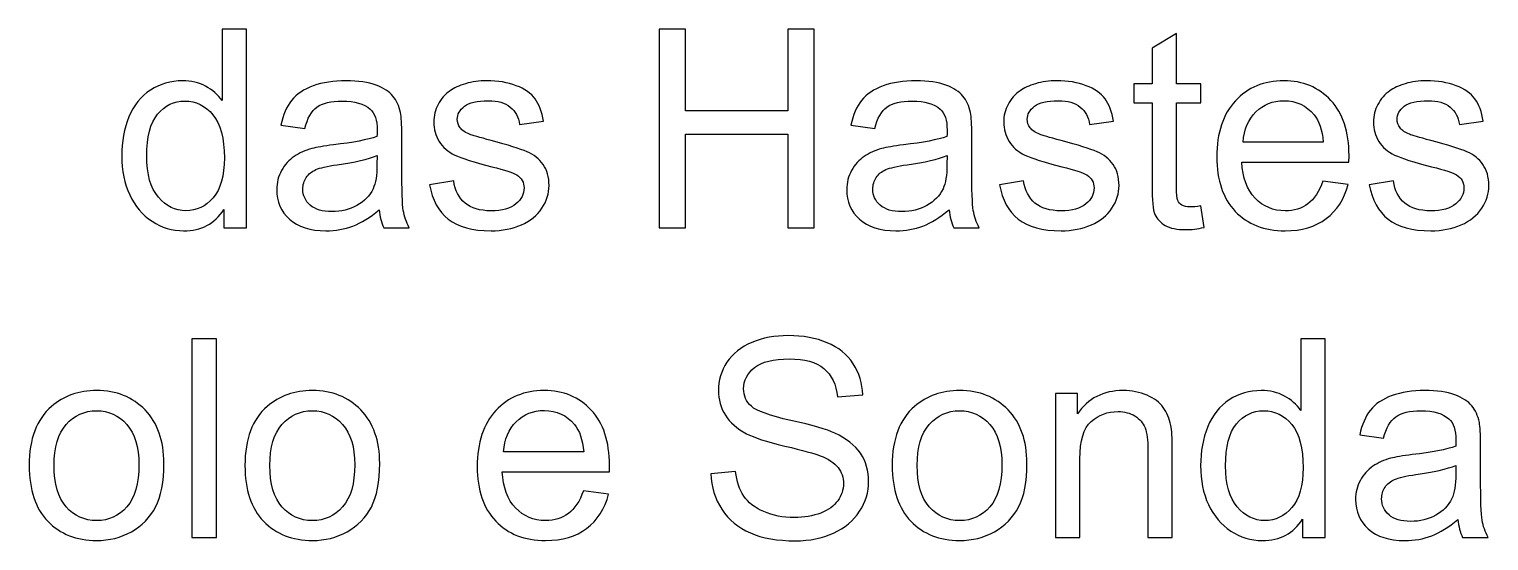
# Model space of a CAD drawing. Header units: millimetres. Extents: x -300 to 279, y -192 to 238.
# Drawn here: x 205.6 to 272.4, y 153.2 to 176.7 of the extents above; entities that cross this region are included whole.
import ezdxf

# ---------------------------------------------------------------- set-up
doc = ezdxf.new("R2010")
doc.units = ezdxf.units.MM
doc.layers.add('CAMADA_1', color=7, linetype='CONTINUOUS')

msp = doc.modelspace()

# ---------------------------------------------------------------- linework, layer by layer
at = {"layer": 'CAMADA_1', "color": 250}
for points, knots in [([(214.4832, 167.5877), (214.4832, 167.5877), (214.4832, 168.4238), (214.4832, 168.4238), (214.0662, 167.774), (213.4524, 167.448), (212.6417, 167.448), (212.1168, 167.448), (211.6342, 167.5919), (211.196, 167.8819), (210.7558, 168.1698), (210.415, 168.5741), (210.1716, 169.0905), (209.9303, 169.6091), (209.8096, 170.2039), (209.8096, 170.877), (209.8096, 171.5332), (209.9197, 172.128), (210.1377, 172.6635), (210.3578, 173.1969), (210.6859, 173.6075), (211.1241, 173.8911), (211.5601, 174.1769), (212.0512, 174.3187), (212.5909, 174.3187), (212.9888, 174.3187), (213.3423, 174.234), (213.6514, 174.0668), (213.9604, 173.8996), (214.2123, 173.6795), (214.407, 173.4107), (214.407, 173.4107), (214.407, 176.6809), (214.407, 176.6809), (214.407, 176.6809), (215.5246, 176.6809), (215.5246, 176.6809), (215.5246, 176.6809), (215.5246, 167.5877), (215.5246, 167.5877), (215.5246, 167.5877), (214.4832, 167.5877), (214.4832, 167.5877)], [0, 0, 0, 0, 0.0714286, 0.0714286, 0.0714286, 0.1428571, 0.1428571, 0.1428571, 0.2142857, 0.2142857, 0.2142857, 0.2857143, 0.2857143, 0.2857143, 0.3571429, 0.3571429, 0.3571429, 0.4285714, 0.4285714, 0.4285714, 0.5, 0.5, 0.5, 0.5714286, 0.5714286, 0.5714286, 0.6428571, 0.6428571, 0.6428571, 0.7142857, 0.7142857, 0.7142857, 0.7857143, 0.7857143, 0.7857143, 0.8571429, 0.8571429, 0.8571429, 0.9285714, 0.9285714, 0.9285714, 1, 1, 1, 1]), ([(234.4243, 167.5877), (234.4243, 167.5877), (234.4243, 176.6809), (234.4243, 176.6809), (234.4243, 176.6809), (235.6308, 176.6809), (235.6308, 176.6809), (235.6308, 176.6809), (235.6308, 172.9344), (235.6308, 172.9344), (235.6308, 172.9344), (240.3298, 172.9344), (240.3298, 172.9344), (240.3298, 172.9344), (240.3298, 176.6809), (240.3298, 176.6809), (240.3298, 176.6809), (241.5363, 176.6809), (241.5363, 176.6809), (241.5363, 176.6809), (241.5363, 167.5877), (241.5363, 167.5877), (241.5363, 167.5877), (240.3298, 167.5877), (240.3298, 167.5877), (240.3298, 167.5877), (240.3298, 171.8676), (240.3298, 171.8676), (240.3298, 171.8676), (235.6308, 171.8676), (235.6308, 171.8676), (235.6308, 171.8676), (235.6308, 167.5877), (235.6308, 167.5877), (235.6308, 167.5877), (234.4243, 167.5877), (234.4243, 167.5877)], [0, 0, 0, 0, 0.0833333, 0.0833333, 0.0833333, 0.1666667, 0.1666667, 0.1666667, 0.25, 0.25, 0.25, 0.3333333, 0.3333333, 0.3333333, 0.4166667, 0.4166667, 0.4166667, 0.5, 0.5, 0.5, 0.5833333, 0.5833333, 0.5833333, 0.6666667, 0.6666667, 0.6666667, 0.75, 0.75, 0.75, 0.8333333, 0.8333333, 0.8333333, 0.9166667, 0.9166667, 0.9166667, 1, 1, 1, 1]), ([(259.2443, 168.5847), (259.2443, 168.5847), (259.3967, 167.5983), (259.3967, 167.5983), (259.0834, 167.5327), (258.8019, 167.4988), (258.5564, 167.4988), (258.1521, 167.4988), (257.8388, 167.5623), (257.6145, 167.6914), (257.3922, 167.8205), (257.2356, 167.9878), (257.1446, 168.1973), (257.0536, 168.4069), (257.0091, 168.8471), (257.0091, 169.5181), (257.0091, 169.5181), (257.0091, 173.3154), (257.0091, 173.3154), (257.0091, 173.3154), (256.1836, 173.3154), (256.1836, 173.3154), (256.1836, 173.3154), (256.1836, 174.179), (256.1836, 174.179), (256.1836, 174.179), (257.0091, 174.179), (257.0091, 174.179), (257.0091, 174.179), (257.0091, 175.8088), (257.0091, 175.8088), (257.0091, 175.8088), (258.1267, 176.4798), (258.1267, 176.4798), (258.1267, 176.4798), (258.1267, 174.179), (258.1267, 174.179), (258.1267, 174.179), (259.2443, 174.179), (259.2443, 174.179), (259.2443, 174.179), (259.2443, 173.3154), (259.2443, 173.3154), (259.2443, 173.3154), (258.1267, 173.3154), (258.1267, 173.3154), (258.1267, 173.3154), (258.1267, 169.4546), (258.1267, 169.4546), (258.1267, 169.135), (258.1458, 168.9297), (258.186, 168.8387), (258.2241, 168.7476), (258.2876, 168.6757), (258.3765, 168.6206), (258.4654, 168.5677), (258.5924, 168.5402), (258.7575, 168.5402), (258.8802, 168.5402), (259.0432, 168.555), (259.2443, 168.5847)], [0, 0, 0, 0, 0.05, 0.05, 0.05, 0.1, 0.1, 0.1, 0.15, 0.15, 0.15, 0.2, 0.2, 0.2, 0.25, 0.25, 0.25, 0.3, 0.3, 0.3, 0.35, 0.35, 0.35, 0.4, 0.4, 0.4, 0.45, 0.45, 0.45, 0.5, 0.5, 0.5, 0.55, 0.55, 0.55, 0.6, 0.6, 0.6, 0.65, 0.65, 0.65, 0.7, 0.7, 0.7, 0.75, 0.75, 0.75, 0.8, 0.8, 0.8, 0.85, 0.85, 0.85, 0.9, 0.9, 0.9, 0.95, 0.95, 0.95, 1, 1, 1, 1]), ([(221.5973, 168.4132), (221.1824, 168.0597), (220.7824, 167.8121), (220.3993, 167.666), (220.0162, 167.52), (219.6055, 167.448), (219.1653, 167.448), (218.4414, 167.448), (217.8847, 167.6237), (217.4952, 167.9772), (217.1057, 168.3285), (216.911, 168.7794), (216.911, 169.3276), (216.911, 169.6493), (216.9851, 169.9436), (217.1311, 170.2103), (217.2793, 170.477), (217.4719, 170.6886), (217.709, 170.8495), (217.9482, 171.0104), (218.2149, 171.1331), (218.5133, 171.2157), (218.7335, 171.2728), (219.0658, 171.3279), (219.5082, 171.3829), (220.4099, 171.4887), (221.0766, 171.6178), (221.5021, 171.766), (221.5063, 171.9184), (221.5084, 172.0158), (221.5084, 172.056), (221.5084, 172.509), (221.4026, 172.8286), (221.1909, 173.0148), (220.9052, 173.2667), (220.4797, 173.3916), (219.9167, 173.3916), (219.3896, 173.3916), (219.0002, 173.2985), (218.7504, 173.1143), (218.4985, 172.9302), (218.3144, 172.6042), (218.1937, 172.1343), (218.1937, 172.1343), (217.1015, 172.2867), (217.1015, 172.2867), (217.201, 172.7545), (217.364, 173.1334), (217.5926, 173.4212), (217.8212, 173.7091), (218.1514, 173.9292), (218.5832, 174.0859), (219.0129, 174.2404), (219.5145, 174.3187), (220.0818, 174.3187), (220.6448, 174.3187), (221.1041, 174.2531), (221.4576, 174.1197), (221.809, 173.9864), (222.0693, 173.8213), (222.2344, 173.6202), (222.3995, 173.4191), (222.5159, 173.1651), (222.5837, 172.8582), (222.6197, 172.6677), (222.6387, 172.3248), (222.6387, 171.8316), (222.6387, 171.8316), (222.6387, 170.35), (222.6387, 170.35), (222.6387, 169.3149), (222.662, 168.6609), (222.7086, 168.3836), (222.753, 168.1063), (222.8461, 167.8417), (222.9816, 167.5877), (222.9816, 167.5877), (221.8132, 167.5877), (221.8132, 167.5877), (221.701, 167.8227), (221.6291, 168.0978), (221.5973, 168.4132)], [0, 0, 0, 0, 0.037037, 0.037037, 0.037037, 0.0740741, 0.0740741, 0.0740741, 0.1111111, 0.1111111, 0.1111111, 0.1481481, 0.1481481, 0.1481481, 0.1851852, 0.1851852, 0.1851852, 0.2222222, 0.2222222, 0.2222222, 0.2592593, 0.2592593, 0.2592593, 0.2962963, 0.2962963, 0.2962963, 0.3333333, 0.3333333, 0.3333333, 0.3703704, 0.3703704, 0.3703704, 0.4074074, 0.4074074, 0.4074074, 0.4444444, 0.4444444, 0.4444444, 0.4814815, 0.4814815, 0.4814815, 0.5185185, 0.5185185, 0.5185185, 0.5555556, 0.5555556, 0.5555556, 0.5925926, 0.5925926, 0.5925926, 0.6296296, 0.6296296, 0.6296296, 0.6666667, 0.6666667, 0.6666667, 0.7037037, 0.7037037, 0.7037037, 0.7407407, 0.7407407, 0.7407407, 0.7777778, 0.7777778, 0.7777778, 0.8148148, 0.8148148, 0.8148148, 0.8518519, 0.8518519, 0.8518519, 0.8888889, 0.8888889, 0.8888889, 0.9259259, 0.9259259, 0.9259259, 0.962963, 0.962963, 0.962963, 1, 1, 1, 1]), ([(223.9108, 169.5562), (223.9108, 169.5562), (225.0157, 169.734), (225.0157, 169.734), (225.0771, 169.2916), (225.2507, 168.953), (225.5343, 168.7159), (225.8179, 168.4809), (226.2159, 168.3624), (226.7239, 168.3624), (227.2382, 168.3624), (227.6192, 168.4661), (227.869, 168.6757), (228.1166, 168.8831), (228.2415, 169.1286), (228.2415, 169.4102), (228.2415, 169.662), (228.1293, 169.861), (227.9071, 170.0049), (227.7504, 170.1044), (227.3694, 170.2293), (226.7641, 170.3838), (225.947, 170.5891), (225.3819, 170.7669), (225.0644, 170.9172), (224.749, 171.0696), (224.5098, 171.2771), (224.3468, 171.5438), (224.1839, 171.8083), (224.1013, 172.1026), (224.1013, 172.4243), (224.1013, 172.7185), (224.169, 172.9894), (224.3024, 173.2392), (224.4379, 173.489), (224.6199, 173.6964), (224.8506, 173.8615), (225.0242, 173.9885), (225.2612, 174.0965), (225.5597, 174.1854), (225.8603, 174.2743), (226.1799, 174.3187), (226.5228, 174.3187), (227.0392, 174.3187), (227.4922, 174.2446), (227.8817, 174.0943), (228.2733, 173.9462), (228.5611, 173.743), (228.7474, 173.489), (228.9315, 173.2329), (229.0607, 172.8921), (229.1305, 172.4645), (229.1305, 172.4645), (228.0383, 172.3121), (228.0383, 172.3121), (227.9896, 172.655), (227.8457, 172.9238), (227.6086, 173.1164), (227.3716, 173.3091), (227.0371, 173.4043), (226.6032, 173.4043), (226.0931, 173.4043), (225.7269, 173.3196), (225.5089, 173.1503), (225.2909, 172.981), (225.1808, 172.782), (225.1808, 172.5555), (225.1808, 172.4116), (225.2253, 172.2804), (225.3163, 172.1639), (225.4073, 172.0454), (225.5491, 171.9459), (225.7438, 171.8676), (225.856, 171.8253), (226.182, 171.73), (226.7281, 171.5819), (227.5155, 171.3723), (228.0658, 171.1987), (228.3791, 171.0654), (228.6924, 170.932), (228.9379, 170.7352), (229.1157, 170.4812), (229.2956, 170.2251), (229.3845, 169.9076), (229.3845, 169.5266), (229.3845, 169.1562), (229.2766, 168.8069), (229.0585, 168.4788), (228.8405, 168.1507), (228.5273, 167.8967), (228.1187, 167.7168), (227.7081, 167.5369), (227.2446, 167.448), (226.7281, 167.448), (225.873, 167.448), (225.2189, 167.6258), (224.7702, 167.9793), (224.3214, 168.3349), (224.0357, 168.8598), (223.9108, 169.5562)], [0, 0, 0, 0, 0.030303, 0.030303, 0.030303, 0.0606061, 0.0606061, 0.0606061, 0.0909091, 0.0909091, 0.0909091, 0.1212121, 0.1212121, 0.1212121, 0.1515152, 0.1515152, 0.1515152, 0.1818182, 0.1818182, 0.1818182, 0.2121212, 0.2121212, 0.2121212, 0.2424242, 0.2424242, 0.2424242, 0.2727273, 0.2727273, 0.2727273, 0.3030303, 0.3030303, 0.3030303, 0.3333333, 0.3333333, 0.3333333, 0.3636364, 0.3636364, 0.3636364, 0.3939394, 0.3939394, 0.3939394, 0.4242424, 0.4242424, 0.4242424, 0.4545455, 0.4545455, 0.4545455, 0.4848485, 0.4848485, 0.4848485, 0.5151515, 0.5151515, 0.5151515, 0.5454545, 0.5454545, 0.5454545, 0.5757576, 0.5757576, 0.5757576, 0.6060606, 0.6060606, 0.6060606, 0.6363636, 0.6363636, 0.6363636, 0.6666667, 0.6666667, 0.6666667, 0.6969697, 0.6969697, 0.6969697, 0.7272727, 0.7272727, 0.7272727, 0.7575758, 0.7575758, 0.7575758, 0.7878788, 0.7878788, 0.7878788, 0.8181818, 0.8181818, 0.8181818, 0.8484848, 0.8484848, 0.8484848, 0.8787879, 0.8787879, 0.8787879, 0.9090909, 0.9090909, 0.9090909, 0.9393939, 0.9393939, 0.9393939, 0.969697, 0.969697, 0.969697, 1, 1, 1, 1]), ([(247.7106, 168.4132), (247.2957, 168.0597), (246.8957, 167.8121), (246.5126, 167.666), (246.1295, 167.52), (245.7188, 167.448), (245.2786, 167.448), (244.5547, 167.448), (243.998, 167.6237), (243.6085, 167.9772), (243.219, 168.3285), (243.0243, 168.7794), (243.0243, 169.3276), (243.0243, 169.6493), (243.0984, 169.9436), (243.2444, 170.2103), (243.3926, 170.477), (243.5852, 170.6886), (243.8223, 170.8495), (244.0615, 171.0104), (244.3282, 171.1331), (244.6266, 171.2157), (244.8468, 171.2728), (245.1791, 171.3279), (245.6215, 171.3829), (246.5232, 171.4887), (247.1899, 171.6178), (247.6154, 171.766), (247.6196, 171.9184), (247.6217, 172.0158), (247.6217, 172.056), (247.6217, 172.509), (247.5159, 172.8286), (247.3042, 173.0148), (247.0185, 173.2667), (246.593, 173.3916), (246.03, 173.3916), (245.5029, 173.3916), (245.1135, 173.2985), (244.8637, 173.1143), (244.6118, 172.9302), (244.4277, 172.6042), (244.307, 172.1343), (244.307, 172.1343), (243.2148, 172.2867), (243.2148, 172.2867), (243.3143, 172.7545), (243.4773, 173.1334), (243.7059, 173.4212), (243.9345, 173.7091), (244.2647, 173.9292), (244.6965, 174.0859), (245.1262, 174.2404), (245.6278, 174.3187), (246.1951, 174.3187), (246.7581, 174.3187), (247.2174, 174.2531), (247.5709, 174.1197), (247.9223, 173.9864), (248.1826, 173.8213), (248.3477, 173.6202), (248.5128, 173.4191), (248.6292, 173.1651), (248.697, 172.8582), (248.733, 172.6677), (248.752, 172.3248), (248.752, 171.8316), (248.752, 171.8316), (248.752, 170.35), (248.752, 170.35), (248.752, 169.3149), (248.7753, 168.6609), (248.8219, 168.3836), (248.8663, 168.1063), (248.9594, 167.8417), (249.0949, 167.5877), (249.0949, 167.5877), (247.9265, 167.5877), (247.9265, 167.5877), (247.8143, 167.8227), (247.7424, 168.0978), (247.7106, 168.4132)], [0, 0, 0, 0, 0.037037, 0.037037, 0.037037, 0.0740741, 0.0740741, 0.0740741, 0.1111111, 0.1111111, 0.1111111, 0.1481481, 0.1481481, 0.1481481, 0.1851852, 0.1851852, 0.1851852, 0.2222222, 0.2222222, 0.2222222, 0.2592593, 0.2592593, 0.2592593, 0.2962963, 0.2962963, 0.2962963, 0.3333333, 0.3333333, 0.3333333, 0.3703704, 0.3703704, 0.3703704, 0.4074074, 0.4074074, 0.4074074, 0.4444444, 0.4444444, 0.4444444, 0.4814815, 0.4814815, 0.4814815, 0.5185185, 0.5185185, 0.5185185, 0.5555556, 0.5555556, 0.5555556, 0.5925926, 0.5925926, 0.5925926, 0.6296296, 0.6296296, 0.6296296, 0.6666667, 0.6666667, 0.6666667, 0.7037037, 0.7037037, 0.7037037, 0.7407407, 0.7407407, 0.7407407, 0.7777778, 0.7777778, 0.7777778, 0.8148148, 0.8148148, 0.8148148, 0.8518519, 0.8518519, 0.8518519, 0.8888889, 0.8888889, 0.8888889, 0.9259259, 0.9259259, 0.9259259, 0.962963, 0.962963, 0.962963, 1, 1, 1, 1]), ([(250.0241, 169.5562), (250.0241, 169.5562), (251.129, 169.734), (251.129, 169.734), (251.1904, 169.2916), (251.364, 168.953), (251.6476, 168.7159), (251.9312, 168.4809), (252.3292, 168.3624), (252.8372, 168.3624), (253.3515, 168.3624), (253.7325, 168.4661), (253.9823, 168.6757), (254.2299, 168.8831), (254.3548, 169.1286), (254.3548, 169.4102), (254.3548, 169.662), (254.2426, 169.861), (254.0204, 170.0049), (253.8637, 170.1044), (253.4827, 170.2293), (252.8774, 170.3838), (252.0603, 170.5891), (251.4952, 170.7669), (251.1777, 170.9172), (250.8623, 171.0696), (250.6231, 171.2771), (250.4601, 171.5438), (250.2972, 171.8083), (250.2146, 172.1026), (250.2146, 172.4243), (250.2146, 172.7185), (250.2823, 172.9894), (250.4157, 173.2392), (250.5512, 173.489), (250.7332, 173.6964), (250.9639, 173.8615), (251.1375, 173.9885), (251.3745, 174.0965), (251.673, 174.1854), (251.9736, 174.2743), (252.2932, 174.3187), (252.6361, 174.3187), (253.1525, 174.3187), (253.6055, 174.2446), (253.995, 174.0943), (254.3866, 173.9462), (254.6744, 173.743), (254.8607, 173.489), (255.0448, 173.2329), (255.174, 172.8921), (255.2438, 172.4645), (255.2438, 172.4645), (254.1516, 172.3121), (254.1516, 172.3121), (254.1029, 172.655), (253.959, 172.9238), (253.7219, 173.1164), (253.4849, 173.3091), (253.1504, 173.4043), (252.7165, 173.4043), (252.2064, 173.4043), (251.8402, 173.3196), (251.6222, 173.1503), (251.4042, 172.981), (251.2941, 172.782), (251.2941, 172.5555), (251.2941, 172.4116), (251.3386, 172.2804), (251.4296, 172.1639), (251.5206, 172.0454), (251.6624, 171.9459), (251.8571, 171.8676), (251.9693, 171.8253), (252.2953, 171.73), (252.8414, 171.5819), (253.6288, 171.3723), (254.1791, 171.1987), (254.4924, 171.0654), (254.8057, 170.932), (255.0512, 170.7352), (255.229, 170.4812), (255.4089, 170.2251), (255.4978, 169.9076), (255.4978, 169.5266), (255.4978, 169.1562), (255.3899, 168.8069), (255.1718, 168.4788), (254.9538, 168.1507), (254.6406, 167.8967), (254.232, 167.7168), (253.8214, 167.5369), (253.3579, 167.448), (252.8414, 167.448), (251.9863, 167.448), (251.3322, 167.6258), (250.8835, 167.9793), (250.4347, 168.3349), (250.149, 168.8598), (250.0241, 169.5562)], [0, 0, 0, 0, 0.030303, 0.030303, 0.030303, 0.0606061, 0.0606061, 0.0606061, 0.0909091, 0.0909091, 0.0909091, 0.1212121, 0.1212121, 0.1212121, 0.1515152, 0.1515152, 0.1515152, 0.1818182, 0.1818182, 0.1818182, 0.2121212, 0.2121212, 0.2121212, 0.2424242, 0.2424242, 0.2424242, 0.2727273, 0.2727273, 0.2727273, 0.3030303, 0.3030303, 0.3030303, 0.3333333, 0.3333333, 0.3333333, 0.3636364, 0.3636364, 0.3636364, 0.3939394, 0.3939394, 0.3939394, 0.4242424, 0.4242424, 0.4242424, 0.4545455, 0.4545455, 0.4545455, 0.4848485, 0.4848485, 0.4848485, 0.5151515, 0.5151515, 0.5151515, 0.5454545, 0.5454545, 0.5454545, 0.5757576, 0.5757576, 0.5757576, 0.6060606, 0.6060606, 0.6060606, 0.6363636, 0.6363636, 0.6363636, 0.6666667, 0.6666667, 0.6666667, 0.6969697, 0.6969697, 0.6969697, 0.7272727, 0.7272727, 0.7272727, 0.7575758, 0.7575758, 0.7575758, 0.7878788, 0.7878788, 0.7878788, 0.8181818, 0.8181818, 0.8181818, 0.8484848, 0.8484848, 0.8484848, 0.8787879, 0.8787879, 0.8787879, 0.9090909, 0.9090909, 0.9090909, 0.9393939, 0.9393939, 0.9393939, 0.969697, 0.969697, 0.969697, 1, 1, 1, 1]), ([(264.8429, 169.7213), (264.8429, 169.7213), (265.9986, 169.5689), (265.9986, 169.5689), (265.8187, 168.8979), (265.4821, 168.3751), (264.9911, 168.0047), (264.5, 167.6343), (263.8735, 167.448), (263.1094, 167.448), (262.1484, 167.448), (261.3864, 167.7443), (260.8234, 168.337), (260.2603, 168.9276), (259.9788, 169.7594), (259.9788, 170.8283), (259.9788, 171.9332), (260.2624, 172.7926), (260.8318, 173.4022), (261.4012, 174.0139), (262.1399, 174.3187), (263.048, 174.3187), (263.9264, 174.3187), (264.6439, 174.0203), (265.2006, 173.4212), (265.7573, 172.8222), (266.0367, 171.9798), (266.0367, 170.8939), (266.0367, 170.8283), (266.0346, 170.7288), (266.0304, 170.5976), (266.0304, 170.5976), (261.1218, 170.5976), (261.1218, 170.5976), (261.1641, 169.8758), (261.3673, 169.3213), (261.7356, 168.9381), (262.1018, 168.555), (262.5611, 168.3624), (263.1094, 168.3624), (263.5179, 168.3624), (263.8671, 168.4704), (264.155, 168.6863), (264.445, 168.9022), (264.6736, 169.2472), (264.8429, 169.7213)], [0, 0, 0, 0, 0.0666667, 0.0666667, 0.0666667, 0.1333333, 0.1333333, 0.1333333, 0.2, 0.2, 0.2, 0.2666667, 0.2666667, 0.2666667, 0.3333333, 0.3333333, 0.3333333, 0.4, 0.4, 0.4, 0.4666667, 0.4666667, 0.4666667, 0.5333333, 0.5333333, 0.5333333, 0.6, 0.6, 0.6, 0.6666667, 0.6666667, 0.6666667, 0.7333333, 0.7333333, 0.7333333, 0.8, 0.8, 0.8, 0.8666667, 0.8666667, 0.8666667, 0.9333333, 0.9333333, 0.9333333, 1, 1, 1, 1]), ([(266.9659, 169.5562), (266.9659, 169.5562), (268.0708, 169.734), (268.0708, 169.734), (268.1322, 169.2916), (268.3058, 168.953), (268.5894, 168.7159), (268.873, 168.4809), (269.271, 168.3624), (269.779, 168.3624), (270.2933, 168.3624), (270.6743, 168.4661), (270.9241, 168.6757), (271.1717, 168.8831), (271.2966, 169.1286), (271.2966, 169.4102), (271.2966, 169.662), (271.1844, 169.861), (270.9622, 170.0049), (270.8055, 170.1044), (270.4245, 170.2293), (269.8192, 170.3838), (269.0021, 170.5891), (268.437, 170.7669), (268.1195, 170.9172), (267.8041, 171.0696), (267.5649, 171.2771), (267.4019, 171.5438), (267.239, 171.8083), (267.1564, 172.1026), (267.1564, 172.4243), (267.1564, 172.7185), (267.2241, 172.9894), (267.3575, 173.2392), (267.493, 173.489), (267.675, 173.6964), (267.9057, 173.8615), (268.0793, 173.9885), (268.3163, 174.0965), (268.6148, 174.1854), (268.9154, 174.2743), (269.235, 174.3187), (269.5779, 174.3187), (270.0943, 174.3187), (270.5473, 174.2446), (270.9368, 174.0943), (271.3284, 173.9462), (271.6162, 173.743), (271.8025, 173.489), (271.9866, 173.2329), (272.1158, 172.8921), (272.1856, 172.4645), (272.1856, 172.4645), (271.0934, 172.3121), (271.0934, 172.3121), (271.0447, 172.655), (270.9008, 172.9238), (270.6637, 173.1164), (270.4267, 173.3091), (270.0922, 173.4043), (269.6583, 173.4043), (269.1482, 173.4043), (268.782, 173.3196), (268.564, 173.1503), (268.346, 172.981), (268.2359, 172.782), (268.2359, 172.5555), (268.2359, 172.4116), (268.2804, 172.2804), (268.3714, 172.1639), (268.4624, 172.0454), (268.6042, 171.9459), (268.7989, 171.8676), (268.9111, 171.8253), (269.2371, 171.73), (269.7832, 171.5819), (270.5706, 171.3723), (271.1209, 171.1987), (271.4342, 171.0654), (271.7475, 170.932), (271.993, 170.7352), (272.1708, 170.4812), (272.3507, 170.2251), (272.4396, 169.9076), (272.4396, 169.5266), (272.4396, 169.1562), (272.3317, 168.8069), (272.1136, 168.4788), (271.8956, 168.1507), (271.5824, 167.8967), (271.1738, 167.7168), (270.7632, 167.5369), (270.2997, 167.448), (269.7832, 167.448), (268.9281, 167.448), (268.274, 167.6258), (267.8253, 167.9793), (267.3765, 168.3349), (267.0908, 168.8598), (266.9659, 169.5562)], [0, 0, 0, 0, 0.030303, 0.030303, 0.030303, 0.0606061, 0.0606061, 0.0606061, 0.0909091, 0.0909091, 0.0909091, 0.1212121, 0.1212121, 0.1212121, 0.1515152, 0.1515152, 0.1515152, 0.1818182, 0.1818182, 0.1818182, 0.2121212, 0.2121212, 0.2121212, 0.2424242, 0.2424242, 0.2424242, 0.2727273, 0.2727273, 0.2727273, 0.3030303, 0.3030303, 0.3030303, 0.3333333, 0.3333333, 0.3333333, 0.3636364, 0.3636364, 0.3636364, 0.3939394, 0.3939394, 0.3939394, 0.4242424, 0.4242424, 0.4242424, 0.4545455, 0.4545455, 0.4545455, 0.4848485, 0.4848485, 0.4848485, 0.5151515, 0.5151515, 0.5151515, 0.5454545, 0.5454545, 0.5454545, 0.5757576, 0.5757576, 0.5757576, 0.6060606, 0.6060606, 0.6060606, 0.6363636, 0.6363636, 0.6363636, 0.6666667, 0.6666667, 0.6666667, 0.6969697, 0.6969697, 0.6969697, 0.7272727, 0.7272727, 0.7272727, 0.7575758, 0.7575758, 0.7575758, 0.7878788, 0.7878788, 0.7878788, 0.8181818, 0.8181818, 0.8181818, 0.8484848, 0.8484848, 0.8484848, 0.8787879, 0.8787879, 0.8787879, 0.9090909, 0.9090909, 0.9090909, 0.9393939, 0.9393939, 0.9393939, 0.969697, 0.969697, 0.969697, 1, 1, 1, 1]), ([(210.9526, 170.8749), (210.9526, 170.0325), (211.1304, 169.4038), (211.4881, 168.9868), (211.8437, 168.5698), (212.2649, 168.3624), (212.7497, 168.3624), (213.2386, 168.3624), (213.6535, 168.5614), (213.9964, 168.9593), (214.3372, 169.3572), (214.5086, 169.9647), (214.5086, 170.7818), (214.5086, 171.6792), (214.335, 172.3396), (213.9858, 172.7608), (213.6387, 173.1821), (213.209, 173.3916), (212.6989, 173.3916), (212.2014, 173.3916), (211.7866, 173.1905), (211.4521, 172.7862), (211.1198, 172.382), (210.9526, 171.7448), (210.9526, 170.8749)], [0, 0, 0, 0, 0.125, 0.125, 0.125, 0.25, 0.25, 0.25, 0.375, 0.375, 0.375, 0.5, 0.5, 0.5, 0.625, 0.625, 0.625, 0.75, 0.75, 0.75, 0.875, 0.875, 0.875, 1, 1, 1, 1]), ([(261.1853, 171.512), (261.1853, 171.512), (264.8556, 171.512), (264.8556, 171.512), (264.8069, 172.0666), (264.6651, 172.4814), (264.4344, 172.7587), (264.0809, 173.1884), (263.6195, 173.4043), (263.0543, 173.4043), (262.5421, 173.4043), (262.1124, 173.2329), (261.7632, 172.89), (261.416, 172.5471), (261.2234, 172.0877), (261.1853, 171.512)], [0, 0, 0, 0, 0.2, 0.2, 0.2, 0.4, 0.4, 0.4, 0.6, 0.6, 0.6, 0.8, 0.8, 0.8, 1, 1, 1, 1]), ([(221.5084, 170.8897), (221.102, 170.7246), (220.4924, 170.5849), (219.6796, 170.4706), (219.2182, 170.405), (218.8922, 170.3309), (218.7017, 170.2484), (218.5112, 170.1658), (218.3652, 170.0452), (218.2614, 169.8885), (218.1577, 169.7298), (218.1048, 169.5541), (218.1048, 169.3594), (218.1048, 169.0651), (218.217, 168.8175), (218.4435, 168.6206), (218.67, 168.4238), (219.0002, 168.3243), (219.4341, 168.3243), (219.8638, 168.3243), (220.2469, 168.4174), (220.5834, 168.6058), (220.9179, 168.7921), (221.1655, 169.0482), (221.3221, 169.3721), (221.4428, 169.6239), (221.5021, 169.9944), (221.5021, 170.4833), (221.5021, 170.4833), (221.5084, 170.8897), (221.5084, 170.8897)], [0, 0, 0, 0, 0.1, 0.1, 0.1, 0.2, 0.2, 0.2, 0.3, 0.3, 0.3, 0.4, 0.4, 0.4, 0.5, 0.5, 0.5, 0.6, 0.6, 0.6, 0.7, 0.7, 0.7, 0.8, 0.8, 0.8, 0.9, 0.9, 0.9, 1, 1, 1, 1]), ([(247.6217, 170.8897), (247.2153, 170.7246), (246.6057, 170.5849), (245.7929, 170.4706), (245.3315, 170.405), (245.0055, 170.3309), (244.815, 170.2484), (244.6245, 170.1658), (244.4785, 170.0452), (244.3747, 169.8885), (244.271, 169.7298), (244.2181, 169.5541), (244.2181, 169.3594), (244.2181, 169.0651), (244.3303, 168.8175), (244.5568, 168.6206), (244.7833, 168.4238), (245.1135, 168.3243), (245.5474, 168.3243), (245.9771, 168.3243), (246.3602, 168.4174), (246.6967, 168.6058), (247.0312, 168.7921), (247.2788, 169.0482), (247.4354, 169.3721), (247.5561, 169.6239), (247.6154, 169.9944), (247.6154, 170.4833), (247.6154, 170.4833), (247.6217, 170.8897), (247.6217, 170.8897)], [0, 0, 0, 0, 0.1, 0.1, 0.1, 0.2, 0.2, 0.2, 0.3, 0.3, 0.3, 0.4, 0.4, 0.4, 0.5, 0.5, 0.5, 0.6, 0.6, 0.6, 0.7, 0.7, 0.7, 0.8, 0.8, 0.8, 0.9, 0.9, 0.9, 1, 1, 1, 1]), ([(236.8013, 156.3207), (236.8013, 156.3207), (237.9316, 156.4223), (237.9316, 156.4223), (237.9845, 155.9651), (238.1094, 155.5905), (238.3063, 155.2962), (238.5031, 155.0041), (238.8079, 154.7671), (239.2207, 154.585), (239.6334, 154.4051), (240.0991, 154.3141), (240.6155, 154.3141), (241.0749, 154.3141), (241.4791, 154.3818), (241.8305, 154.5194), (242.1819, 154.657), (242.4422, 154.8454), (242.6137, 155.0846), (242.7851, 155.3238), (242.8719, 155.5841), (242.8719, 155.8635), (242.8719, 156.1471), (242.7894, 156.3948), (242.6243, 156.6086), (242.4592, 156.8202), (242.1861, 156.998), (241.8051, 157.1441), (241.5617, 157.2372), (241.0219, 157.3854), (240.1859, 157.5865), (239.3498, 157.7876), (238.7656, 157.9759), (238.4311, 158.1537), (237.9972, 158.3823), (237.6755, 158.666), (237.4638, 159.0025), (237.25, 159.3391), (237.1442, 159.718), (237.1442, 160.1349), (237.1442, 160.5964), (237.2754, 161.0261), (237.5358, 161.424), (237.7961, 161.824), (238.175, 162.1267), (238.6767, 162.3342), (239.1762, 162.5416), (239.7329, 162.6453), (240.3446, 162.6453), (241.0177, 162.6453), (241.6125, 162.5374), (242.1268, 162.3193), (242.6412, 162.1034), (243.037, 161.7838), (243.3143, 161.3605), (243.5916, 160.9393), (243.7397, 160.4609), (243.7609, 159.9275), (243.7609, 159.9275), (242.6052, 159.8386), (242.6052, 159.8386), (242.5438, 160.4122), (242.3343, 160.8461), (241.9766, 161.1382), (241.6188, 161.4325), (241.0897, 161.5785), (240.3912, 161.5785), (239.663, 161.5785), (239.1318, 161.4452), (238.7994, 161.1785), (238.4671, 160.9118), (238.2999, 160.59), (238.2999, 160.2133), (238.2999, 159.8873), (238.4184, 159.6185), (238.6534, 159.4068), (238.8862, 159.1973), (239.4895, 158.9792), (240.4674, 158.7591), (241.4453, 158.5369), (242.1163, 158.3442), (242.4803, 158.1791), (243.0074, 157.9357), (243.399, 157.6288), (243.6508, 157.2542), (243.9027, 156.8816), (244.0276, 156.4519), (244.0276, 155.9651), (244.0276, 155.4804), (243.89, 155.0274), (243.6127, 154.5999), (243.3355, 154.1723), (242.9396, 153.84), (242.4211, 153.6029), (241.9025, 153.3658), (241.3204, 153.2473), (240.6706, 153.2473), (239.8493, 153.2473), (239.1614, 153.3679), (238.6068, 153.6071), (238.0501, 153.8463), (237.6162, 154.2062), (237.3008, 154.6888), (236.9833, 155.1692), (236.8182, 155.7132), (236.8013, 156.3207)], [0, 0, 0, 0, 0.0285714, 0.0285714, 0.0285714, 0.0571429, 0.0571429, 0.0571429, 0.0857143, 0.0857143, 0.0857143, 0.1142857, 0.1142857, 0.1142857, 0.1428571, 0.1428571, 0.1428571, 0.1714286, 0.1714286, 0.1714286, 0.2, 0.2, 0.2, 0.2285714, 0.2285714, 0.2285714, 0.2571429, 0.2571429, 0.2571429, 0.2857143, 0.2857143, 0.2857143, 0.3142857, 0.3142857, 0.3142857, 0.3428571, 0.3428571, 0.3428571, 0.3714286, 0.3714286, 0.3714286, 0.4, 0.4, 0.4, 0.4285714, 0.4285714, 0.4285714, 0.4571429, 0.4571429, 0.4571429, 0.4857143, 0.4857143, 0.4857143, 0.5142857, 0.5142857, 0.5142857, 0.5428571, 0.5428571, 0.5428571, 0.5714286, 0.5714286, 0.5714286, 0.6, 0.6, 0.6, 0.6285714, 0.6285714, 0.6285714, 0.6571429, 0.6571429, 0.6571429, 0.6857143, 0.6857143, 0.6857143, 0.7142857, 0.7142857, 0.7142857, 0.7428571, 0.7428571, 0.7428571, 0.7714286, 0.7714286, 0.7714286, 0.8, 0.8, 0.8, 0.8285714, 0.8285714, 0.8285714, 0.8571429, 0.8571429, 0.8571429, 0.8857143, 0.8857143, 0.8857143, 0.9142857, 0.9142857, 0.9142857, 0.9428571, 0.9428571, 0.9428571, 0.9714286, 0.9714286, 0.9714286, 1, 1, 1, 1]), ([(213.0248, 153.3997), (213.0248, 153.3997), (213.0248, 162.4929), (213.0248, 162.4929), (213.0248, 162.4929), (214.1424, 162.4929), (214.1424, 162.4929), (214.1424, 162.4929), (214.1424, 153.3997), (214.1424, 153.3997), (214.1424, 153.3997), (213.0248, 153.3997), (213.0248, 153.3997)], [0, 0, 0, 0, 0.25, 0.25, 0.25, 0.5, 0.5, 0.5, 0.75, 0.75, 0.75, 1, 1, 1, 1]), ([(263.9073, 153.3997), (263.9073, 153.3997), (263.9073, 154.2358), (263.9073, 154.2358), (263.4903, 153.586), (262.8765, 153.26), (262.0658, 153.26), (261.5409, 153.26), (261.0583, 153.4039), (260.6201, 153.6939), (260.1799, 153.9818), (259.8391, 154.3861), (259.5957, 154.9025), (259.3544, 155.4211), (259.2337, 156.0159), (259.2337, 156.689), (259.2337, 157.3452), (259.3438, 157.94), (259.5618, 158.4755), (259.7819, 159.0089), (260.11, 159.4195), (260.5482, 159.7031), (260.9842, 159.9889), (261.4753, 160.1307), (262.015, 160.1307), (262.4129, 160.1307), (262.7664, 160.046), (263.0755, 159.8788), (263.3845, 159.7116), (263.6364, 159.4915), (263.8311, 159.2227), (263.8311, 159.2227), (263.8311, 162.4929), (263.8311, 162.4929), (263.8311, 162.4929), (264.9487, 162.4929), (264.9487, 162.4929), (264.9487, 162.4929), (264.9487, 153.3997), (264.9487, 153.3997), (264.9487, 153.3997), (263.9073, 153.3997), (263.9073, 153.3997)], [0, 0, 0, 0, 0.0714286, 0.0714286, 0.0714286, 0.1428571, 0.1428571, 0.1428571, 0.2142857, 0.2142857, 0.2142857, 0.2857143, 0.2857143, 0.2857143, 0.3571429, 0.3571429, 0.3571429, 0.4285714, 0.4285714, 0.4285714, 0.5, 0.5, 0.5, 0.5714286, 0.5714286, 0.5714286, 0.6428571, 0.6428571, 0.6428571, 0.7142857, 0.7142857, 0.7142857, 0.7857143, 0.7857143, 0.7857143, 0.8571429, 0.8571429, 0.8571429, 0.9285714, 0.9285714, 0.9285714, 1, 1, 1, 1]), ([(205.5678, 156.6954), (205.5678, 157.9124), (205.9065, 158.8141), (206.5859, 159.4005), (207.1511, 159.8873), (207.8432, 160.1307), (208.6581, 160.1307), (209.562, 160.1307), (210.3028, 159.8344), (210.8785, 159.2417), (211.4521, 158.6512), (211.74, 157.832), (211.74, 156.7885), (211.74, 155.9418), (211.613, 155.2772), (211.359, 154.7925), (211.105, 154.3078), (210.7346, 153.931), (210.2478, 153.6622), (209.763, 153.3933), (209.2318, 153.26), (208.6581, 153.26), (207.7353, 153.26), (206.9902, 153.5542), (206.4208, 154.1448), (205.8514, 154.7353), (205.5678, 155.5862), (205.5678, 156.6954)], [0, 0, 0, 0, 0.1111111, 0.1111111, 0.1111111, 0.2222222, 0.2222222, 0.2222222, 0.3333333, 0.3333333, 0.3333333, 0.4444444, 0.4444444, 0.4444444, 0.5555556, 0.5555556, 0.5555556, 0.6666667, 0.6666667, 0.6666667, 0.7777778, 0.7777778, 0.7777778, 0.8888889, 0.8888889, 0.8888889, 1, 1, 1, 1]), ([(215.4526, 156.6954), (215.4526, 157.9124), (215.7913, 158.8141), (216.4707, 159.4005), (217.0359, 159.8873), (217.728, 160.1307), (218.5429, 160.1307), (219.4468, 160.1307), (220.1876, 159.8344), (220.7633, 159.2417), (221.3369, 158.6512), (221.6248, 157.832), (221.6248, 156.7885), (221.6248, 155.9418), (221.4978, 155.2772), (221.2438, 154.7925), (220.9898, 154.3078), (220.6194, 153.931), (220.1326, 153.6622), (219.6478, 153.3933), (219.1166, 153.26), (218.5429, 153.26), (217.6201, 153.26), (216.875, 153.5542), (216.3056, 154.1448), (215.7362, 154.7353), (215.4526, 155.5862), (215.4526, 156.6954)], [0, 0, 0, 0, 0.1111111, 0.1111111, 0.1111111, 0.2222222, 0.2222222, 0.2222222, 0.3333333, 0.3333333, 0.3333333, 0.4444444, 0.4444444, 0.4444444, 0.5555556, 0.5555556, 0.5555556, 0.6666667, 0.6666667, 0.6666667, 0.7777778, 0.7777778, 0.7777778, 0.8888889, 0.8888889, 0.8888889, 1, 1, 1, 1]), ([(230.9593, 155.5333), (230.9593, 155.5333), (232.115, 155.3809), (232.115, 155.3809), (231.9351, 154.7099), (231.5985, 154.1871), (231.1075, 153.8167), (230.6164, 153.4463), (229.9899, 153.26), (229.2258, 153.26), (228.2648, 153.26), (227.5028, 153.5563), (226.9398, 154.149), (226.3767, 154.7396), (226.0952, 155.5714), (226.0952, 156.6403), (226.0952, 157.7452), (226.3788, 158.6046), (226.9482, 159.2142), (227.5176, 159.8259), (228.2563, 160.1307), (229.1644, 160.1307), (230.0428, 160.1307), (230.7603, 159.8323), (231.317, 159.2332), (231.8737, 158.6342), (232.1531, 157.7918), (232.1531, 156.7059), (232.1531, 156.6403), (232.151, 156.5408), (232.1468, 156.4096), (232.1468, 156.4096), (227.2382, 156.4096), (227.2382, 156.4096), (227.2805, 155.6878), (227.4837, 155.1333), (227.852, 154.7501), (228.2182, 154.367), (228.6775, 154.1744), (229.2258, 154.1744), (229.6343, 154.1744), (229.9835, 154.2824), (230.2714, 154.4983), (230.5614, 154.7142), (230.79, 155.0592), (230.9593, 155.5333)], [0, 0, 0, 0, 0.0666667, 0.0666667, 0.0666667, 0.1333333, 0.1333333, 0.1333333, 0.2, 0.2, 0.2, 0.2666667, 0.2666667, 0.2666667, 0.3333333, 0.3333333, 0.3333333, 0.4, 0.4, 0.4, 0.4666667, 0.4666667, 0.4666667, 0.5333333, 0.5333333, 0.5333333, 0.6, 0.6, 0.6, 0.6666667, 0.6666667, 0.6666667, 0.7333333, 0.7333333, 0.7333333, 0.8, 0.8, 0.8, 0.8666667, 0.8666667, 0.8666667, 0.9333333, 0.9333333, 0.9333333, 1, 1, 1, 1]), ([(245.1071, 156.6954), (245.1071, 157.9124), (245.4458, 158.8141), (246.1252, 159.4005), (246.6904, 159.8873), (247.3825, 160.1307), (248.1974, 160.1307), (249.1013, 160.1307), (249.8421, 159.8344), (250.4178, 159.2417), (250.9914, 158.6512), (251.2793, 157.832), (251.2793, 156.7885), (251.2793, 155.9418), (251.1523, 155.2772), (250.8983, 154.7925), (250.6443, 154.3078), (250.2739, 153.931), (249.7871, 153.6622), (249.3023, 153.3933), (248.7711, 153.26), (248.1974, 153.26), (247.2746, 153.26), (246.5295, 153.5542), (245.9601, 154.1448), (245.3907, 154.7353), (245.1071, 155.5862), (245.1071, 156.6954)], [0, 0, 0, 0, 0.1111111, 0.1111111, 0.1111111, 0.2222222, 0.2222222, 0.2222222, 0.3333333, 0.3333333, 0.3333333, 0.4444444, 0.4444444, 0.4444444, 0.5555556, 0.5555556, 0.5555556, 0.6666667, 0.6666667, 0.6666667, 0.7777778, 0.7777778, 0.7777778, 0.8888889, 0.8888889, 0.8888889, 1, 1, 1, 1]), ([(252.5895, 153.3997), (252.5895, 153.3997), (252.5895, 159.991), (252.5895, 159.991), (252.5895, 159.991), (253.5928, 159.991), (253.5928, 159.991), (253.5928, 159.991), (253.5928, 159.0554), (253.5928, 159.0554), (254.0754, 159.773), (254.7739, 160.1307), (255.6862, 160.1307), (256.0841, 160.1307), (256.4482, 160.0587), (256.7805, 159.9169), (257.1128, 159.7751), (257.3626, 159.5867), (257.5277, 159.356), (257.6928, 159.1253), (257.8092, 158.8501), (257.8748, 158.5326), (257.915, 158.3252), (257.9362, 157.9632), (257.9362, 157.4468), (257.9362, 157.4468), (257.9362, 153.3997), (257.9362, 153.3997), (257.9362, 153.3997), (256.8186, 153.3997), (256.8186, 153.3997), (256.8186, 153.3997), (256.8186, 157.4044), (256.8186, 157.4044), (256.8186, 157.8595), (256.7763, 158.2003), (256.6895, 158.4247), (256.6027, 158.649), (256.4482, 158.829), (256.2281, 158.9644), (256.0079, 159.0978), (255.7476, 159.1655), (255.4512, 159.1655), (254.9771, 159.1655), (254.5686, 159.0152), (254.2236, 158.7125), (253.8786, 158.412), (253.7071, 157.8384), (253.7071, 156.9959), (253.7071, 156.9959), (253.7071, 153.3997), (253.7071, 153.3997), (253.7071, 153.3997), (252.5895, 153.3997), (252.5895, 153.3997)], [0, 0, 0, 0, 0.0555556, 0.0555556, 0.0555556, 0.1111111, 0.1111111, 0.1111111, 0.1666667, 0.1666667, 0.1666667, 0.2222222, 0.2222222, 0.2222222, 0.2777778, 0.2777778, 0.2777778, 0.3333333, 0.3333333, 0.3333333, 0.3888889, 0.3888889, 0.3888889, 0.4444444, 0.4444444, 0.4444444, 0.5, 0.5, 0.5, 0.5555556, 0.5555556, 0.5555556, 0.6111111, 0.6111111, 0.6111111, 0.6666667, 0.6666667, 0.6666667, 0.7222222, 0.7222222, 0.7222222, 0.7777778, 0.7777778, 0.7777778, 0.8333333, 0.8333333, 0.8333333, 0.8888889, 0.8888889, 0.8888889, 0.9444444, 0.9444444, 0.9444444, 1, 1, 1, 1]), ([(271.0214, 154.2252), (270.6065, 153.8717), (270.2065, 153.6241), (269.8234, 153.478), (269.4403, 153.332), (269.0296, 153.26), (268.5894, 153.26), (267.8655, 153.26), (267.3088, 153.4357), (266.9193, 153.7892), (266.5298, 154.1405), (266.3351, 154.5914), (266.3351, 155.1396), (266.3351, 155.4613), (266.4092, 155.7556), (266.5552, 156.0223), (266.7034, 156.289), (266.896, 156.5006), (267.1331, 156.6615), (267.3723, 156.8224), (267.639, 156.9451), (267.9374, 157.0277), (268.1576, 157.0848), (268.4899, 157.1399), (268.9323, 157.1949), (269.834, 157.3007), (270.5007, 157.4298), (270.9262, 157.578), (270.9304, 157.7304), (270.9325, 157.8278), (270.9325, 157.868), (270.9325, 158.321), (270.8267, 158.6406), (270.615, 158.8268), (270.3293, 159.0787), (269.9038, 159.2036), (269.3408, 159.2036), (268.8137, 159.2036), (268.4243, 159.1105), (268.1745, 158.9263), (267.9226, 158.7422), (267.7385, 158.4162), (267.6178, 157.9463), (267.6178, 157.9463), (266.5256, 158.0987), (266.5256, 158.0987), (266.6251, 158.5665), (266.7881, 158.9454), (267.0167, 159.2332), (267.2453, 159.5211), (267.5755, 159.7412), (268.0073, 159.8979), (268.437, 160.0524), (268.9386, 160.1307), (269.5059, 160.1307), (270.0689, 160.1307), (270.5282, 160.0651), (270.8817, 159.9317), (271.2331, 159.7984), (271.4934, 159.6333), (271.6585, 159.4322), (271.8236, 159.2311), (271.94, 158.9771), (272.0078, 158.6702), (272.0438, 158.4797), (272.0628, 158.1368), (272.0628, 157.6436), (272.0628, 157.6436), (272.0628, 156.162), (272.0628, 156.162), (272.0628, 155.1269), (272.0861, 154.4729), (272.1327, 154.1956), (272.1771, 153.9183), (272.2702, 153.6537), (272.4057, 153.3997), (272.4057, 153.3997), (271.2373, 153.3997), (271.2373, 153.3997), (271.1251, 153.6347), (271.0532, 153.9098), (271.0214, 154.2252)], [0, 0, 0, 0, 0.037037, 0.037037, 0.037037, 0.0740741, 0.0740741, 0.0740741, 0.1111111, 0.1111111, 0.1111111, 0.1481481, 0.1481481, 0.1481481, 0.1851852, 0.1851852, 0.1851852, 0.2222222, 0.2222222, 0.2222222, 0.2592593, 0.2592593, 0.2592593, 0.2962963, 0.2962963, 0.2962963, 0.3333333, 0.3333333, 0.3333333, 0.3703704, 0.3703704, 0.3703704, 0.4074074, 0.4074074, 0.4074074, 0.4444444, 0.4444444, 0.4444444, 0.4814815, 0.4814815, 0.4814815, 0.5185185, 0.5185185, 0.5185185, 0.5555556, 0.5555556, 0.5555556, 0.5925926, 0.5925926, 0.5925926, 0.6296296, 0.6296296, 0.6296296, 0.6666667, 0.6666667, 0.6666667, 0.7037037, 0.7037037, 0.7037037, 0.7407407, 0.7407407, 0.7407407, 0.7777778, 0.7777778, 0.7777778, 0.8148148, 0.8148148, 0.8148148, 0.8518519, 0.8518519, 0.8518519, 0.8888889, 0.8888889, 0.8888889, 0.9259259, 0.9259259, 0.9259259, 0.962963, 0.962963, 0.962963, 1, 1, 1, 1]), ([(206.7108, 156.6932), (206.7108, 155.8508), (206.895, 155.22), (207.2633, 154.8031), (207.6337, 154.384), (208.0972, 154.1744), (208.6581, 154.1744), (209.2127, 154.1744), (209.6741, 154.384), (210.0446, 154.8052), (210.4129, 155.2264), (210.597, 155.8677), (210.597, 156.7292), (210.597, 157.542), (210.4107, 158.158), (210.0403, 158.575), (209.6699, 158.9941), (209.2085, 159.2036), (208.6581, 159.2036), (208.0972, 159.2036), (207.6337, 158.9962), (207.2633, 158.5792), (206.895, 158.1622), (206.7108, 157.5336), (206.7108, 156.6932)], [0, 0, 0, 0, 0.125, 0.125, 0.125, 0.25, 0.25, 0.25, 0.375, 0.375, 0.375, 0.5, 0.5, 0.5, 0.625, 0.625, 0.625, 0.75, 0.75, 0.75, 0.875, 0.875, 0.875, 1, 1, 1, 1]), ([(216.5956, 156.6932), (216.5956, 155.8508), (216.7798, 155.22), (217.1481, 154.8031), (217.5185, 154.384), (217.982, 154.1744), (218.5429, 154.1744), (219.0975, 154.1744), (219.5589, 154.384), (219.9294, 154.8052), (220.2977, 155.2264), (220.4818, 155.8677), (220.4818, 156.7292), (220.4818, 157.542), (220.2955, 158.158), (219.9251, 158.575), (219.5547, 158.9941), (219.0933, 159.2036), (218.5429, 159.2036), (217.982, 159.2036), (217.5185, 158.9962), (217.1481, 158.5792), (216.7798, 158.1622), (216.5956, 157.5336), (216.5956, 156.6932)], [0, 0, 0, 0, 0.125, 0.125, 0.125, 0.25, 0.25, 0.25, 0.375, 0.375, 0.375, 0.5, 0.5, 0.5, 0.625, 0.625, 0.625, 0.75, 0.75, 0.75, 0.875, 0.875, 0.875, 1, 1, 1, 1]), ([(227.3017, 157.324), (227.3017, 157.324), (230.972, 157.324), (230.972, 157.324), (230.9233, 157.8786), (230.7815, 158.2934), (230.5508, 158.5707), (230.1973, 159.0004), (229.7359, 159.2163), (229.1707, 159.2163), (228.6585, 159.2163), (228.2288, 159.0449), (227.8796, 158.702), (227.5324, 158.3591), (227.3398, 157.8997), (227.3017, 157.324)], [0, 0, 0, 0, 0.2, 0.2, 0.2, 0.4, 0.4, 0.4, 0.6, 0.6, 0.6, 0.8, 0.8, 0.8, 1, 1, 1, 1]), ([(246.2501, 156.6932), (246.2501, 155.8508), (246.4343, 155.22), (246.8026, 154.8031), (247.173, 154.384), (247.6365, 154.1744), (248.1974, 154.1744), (248.752, 154.1744), (249.2134, 154.384), (249.5839, 154.8052), (249.9522, 155.2264), (250.1363, 155.8677), (250.1363, 156.7292), (250.1363, 157.542), (249.95, 158.158), (249.5796, 158.575), (249.2092, 158.9941), (248.7478, 159.2036), (248.1974, 159.2036), (247.6365, 159.2036), (247.173, 158.9962), (246.8026, 158.5792), (246.4343, 158.1622), (246.2501, 157.5336), (246.2501, 156.6932)], [0, 0, 0, 0, 0.125, 0.125, 0.125, 0.25, 0.25, 0.25, 0.375, 0.375, 0.375, 0.5, 0.5, 0.5, 0.625, 0.625, 0.625, 0.75, 0.75, 0.75, 0.875, 0.875, 0.875, 1, 1, 1, 1]), ([(260.3767, 156.6869), (260.3767, 155.8445), (260.5545, 155.2158), (260.9122, 154.7988), (261.2678, 154.3818), (261.689, 154.1744), (262.1738, 154.1744), (262.6627, 154.1744), (263.0776, 154.3734), (263.4205, 154.7713), (263.7613, 155.1692), (263.9327, 155.7767), (263.9327, 156.5938), (263.9327, 157.4912), (263.7591, 158.1516), (263.4099, 158.5728), (263.0628, 158.9941), (262.6331, 159.2036), (262.123, 159.2036), (261.6255, 159.2036), (261.2107, 159.0025), (260.8762, 158.5982), (260.5439, 158.194), (260.3767, 157.5568), (260.3767, 156.6869)], [0, 0, 0, 0, 0.125, 0.125, 0.125, 0.25, 0.25, 0.25, 0.375, 0.375, 0.375, 0.5, 0.5, 0.5, 0.625, 0.625, 0.625, 0.75, 0.75, 0.75, 0.875, 0.875, 0.875, 1, 1, 1, 1]), ([(270.9325, 156.7017), (270.5261, 156.5366), (269.9165, 156.3969), (269.1037, 156.2826), (268.6423, 156.217), (268.3163, 156.1429), (268.1258, 156.0604), (267.9353, 155.9778), (267.7893, 155.8572), (267.6855, 155.7005), (267.5818, 155.5418), (267.5289, 155.3661), (267.5289, 155.1714), (267.5289, 154.8771), (267.6411, 154.6295), (267.8676, 154.4326), (268.0941, 154.2358), (268.4243, 154.1363), (268.8582, 154.1363), (269.2879, 154.1363), (269.671, 154.2294), (270.0075, 154.4178), (270.342, 154.6041), (270.5896, 154.8602), (270.7462, 155.1841), (270.8669, 155.4359), (270.9262, 155.8064), (270.9262, 156.2953), (270.9262, 156.2953), (270.9325, 156.7017), (270.9325, 156.7017)], [0, 0, 0, 0, 0.1, 0.1, 0.1, 0.2, 0.2, 0.2, 0.3, 0.3, 0.3, 0.4, 0.4, 0.4, 0.5, 0.5, 0.5, 0.6, 0.6, 0.6, 0.7, 0.7, 0.7, 0.8, 0.8, 0.8, 0.9, 0.9, 0.9, 1, 1, 1, 1])]:
    msp.add_open_spline(points, degree=3, knots=knots, dxfattribs=at)

doc.saveas('drawing.dxf')
